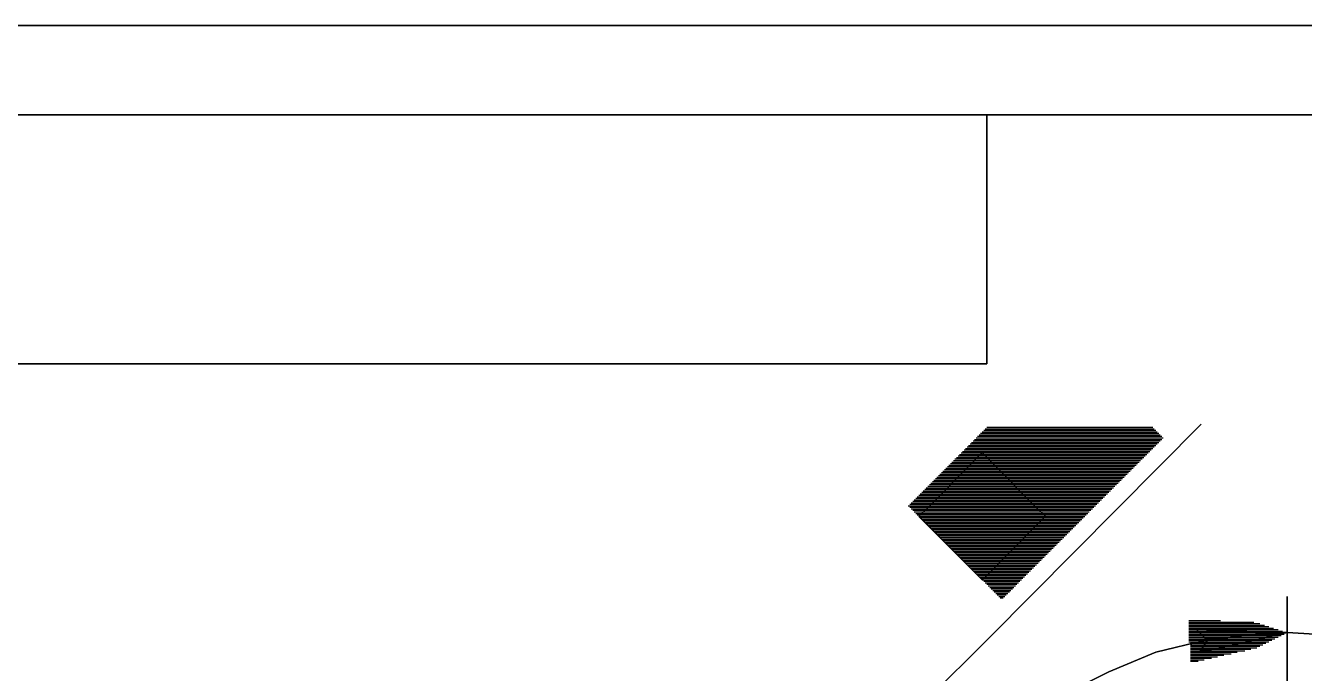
# Model space of a CAD drawing. Extents: x 1 to 210, y 1 to 298.
# Drawn here: x 36.6 to 108.3, y 261.3 to 297.6 of the extents above; entities that cross this region are included whole.
import ezdxf

# ---------------------------------------------------------------- set-up
doc = ezdxf.new("R2010")
doc.units = 0

msp = doc.modelspace()

# ---------------------------------------------------------------- linework, layer by layer
at = {"layer": 'P00126'}
msp.add_lwpolyline([(87.121997, 259.757325), (90.678003, 263.313326), (87.121997, 259.757325)], dxfattribs=at)
at = {"layer": 'P00128'}
msp.add_lwpolyline([(90.678003, 263.313326), (102.531328, 275.251327), (90.678003, 263.313326)], dxfattribs=at)
at = {"layer": 'P00131'}
msp.add_lwpolyline([(94.826662, 260.095994), (97.366667, 261.365994), (94.826662, 260.095994)], dxfattribs=at)
at = {"layer": 'P00132'}
msp.add_lwpolyline([(97.366667, 261.365994), (99.991334, 262.466659), (97.366667, 261.365994)], dxfattribs=at)
at = {"layer": 'P00133'}
msp.add_lwpolyline([(99.991334, 262.466659), (102.785328, 263.143994), (99.991334, 262.466659)], dxfattribs=at)
at = {"layer": 'P00134'}
msp.add_lwpolyline([(102.785328, 263.143994), (105.579333, 263.48266), (102.785328, 263.143994)], dxfattribs=at)
at = {"layer": 'P00135'}
msp.add_lwpolyline([(105.579333, 263.48266), (107.357336, 263.567326), (105.579333, 263.48266)], dxfattribs=at)
at = {"layer": 'P00137'}
msp.add_lwpolyline([(107.357336, 263.567326), (110.15133, 263.397992), (107.357336, 263.567326)], dxfattribs=at)
at = {"layer": 'P00141'}
msp.add_lwpolyline([(107.357336, 252.475992), (107.357336, 265.599327), (107.357336, 252.475992)], dxfattribs=at)
at = {"layer": 'P00901'}
msp.add_lwpolyline([(90.508666, 275.081993), (99.821997, 275.081993)], dxfattribs=at)
at = {"layer": 'P00902'}
msp.add_lwpolyline([(90.424003, 274.997327), (99.90666, 274.997327)], dxfattribs=at)
at = {"layer": 'P00903'}
msp.add_lwpolyline([(90.339329, 274.912658), (99.991334, 274.912658)], dxfattribs=at)
at = {"layer": 'P00904'}
msp.add_lwpolyline([(90.254665, 274.827992), (100.075997, 274.827992)], dxfattribs=at)
at = {"layer": 'P00905'}
msp.add_lwpolyline([(90.169997, 274.743326), (100.160661, 274.743326)], dxfattribs=at)
at = {"layer": 'P00906'}
msp.add_lwpolyline([(90.085334, 274.65866), (100.245335, 274.65866)], dxfattribs=at)
at = {"layer": 'P00907'}
msp.add_lwpolyline([(90.000665, 274.573992), (100.329998, 274.573992)], dxfattribs=at)
at = {"layer": 'P00908'}
msp.add_lwpolyline([(89.915996, 274.489326), (100.414661, 274.489326)], dxfattribs=at)
at = {"layer": 'P00909'}
msp.add_lwpolyline([(89.831333, 274.40466), (100.329998, 274.40466)], dxfattribs=at)
at = {"layer": 'P00910'}
msp.add_lwpolyline([(89.746665, 274.319994), (100.245335, 274.319994)], dxfattribs=at)
at = {"layer": 'P00911'}
msp.add_lwpolyline([(89.661996, 274.235325), (100.160661, 274.235325)], dxfattribs=at)
at = {"layer": 'P00912'}
msp.add_lwpolyline([(89.577333, 274.15066), (100.075997, 274.15066)], dxfattribs=at)
at = {"layer": 'P00913'}
msp.add_lwpolyline([(89.492664, 274.065994), (99.991334, 274.065994)], dxfattribs=at)
at = {"layer": 'P00914'}
msp.add_lwpolyline([(89.407995, 273.981325), (99.90666, 273.981325)], dxfattribs=at)
at = {"layer": 'P00915'}
msp.add_lwpolyline([(89.323332, 273.896659), (99.821997, 273.896659)], dxfattribs=at)
at = {"layer": 'P00916'}
msp.add_lwpolyline([(89.238664, 273.811993), (99.737334, 273.811993)], dxfattribs=at)
at = {"layer": 'P00917'}
msp.add_lwpolyline([(89.154, 273.727327), (99.65266, 273.727327)], dxfattribs=at)
at = {"layer": 'P00918'}
msp.add_lwpolyline([(89.069332, 273.642659), (99.567997, 273.642659)], dxfattribs=at)
at = {"layer": 'P00919'}
msp.add_lwpolyline([(88.984663, 273.557993), (99.483333, 273.557993)], dxfattribs=at)
at = {"layer": 'P00920'}
msp.add_lwpolyline([(88.9, 273.473327), (99.398659, 273.473327)], dxfattribs=at)
at = {"layer": 'P00921'}
msp.add_lwpolyline([(88.815331, 273.388658), (99.313996, 273.388658)], dxfattribs=at)
at = {"layer": 'P00922'}
msp.add_lwpolyline([(88.730663, 273.303992), (99.229333, 273.303992)], dxfattribs=at)
at = {"layer": 'P00923'}
msp.add_lwpolyline([(88.646, 273.219326), (99.14467, 273.219326)], dxfattribs=at)
at = {"layer": 'P00924'}
msp.add_lwpolyline([(88.561331, 273.134661), (99.059996, 273.134661)], dxfattribs=at)
at = {"layer": 'P00925'}
msp.add_lwpolyline([(88.476662, 273.049992), (98.975332, 273.049992)], dxfattribs=at)
at = {"layer": 'P00926'}
msp.add_lwpolyline([(88.391999, 272.965326), (98.890669, 272.965326)], dxfattribs=at)
at = {"layer": 'P00927'}
msp.add_lwpolyline([(88.307331, 272.88066), (98.805995, 272.88066)], dxfattribs=at)
at = {"layer": 'P00928'}
msp.add_lwpolyline([(88.222667, 272.795991), (98.721332, 272.795991)], dxfattribs=at)
at = {"layer": 'P00929'}
msp.add_lwpolyline([(88.137999, 272.711326), (98.636669, 272.711326)], dxfattribs=at)
at = {"layer": 'P00930'}
msp.add_lwpolyline([(88.05333, 272.62666), (98.551995, 272.62666)], dxfattribs=at)
at = {"layer": 'P00931'}
msp.add_lwpolyline([(87.968667, 272.541994), (98.467332, 272.541994)], dxfattribs=at)
at = {"layer": 'P00932'}
msp.add_lwpolyline([(87.883998, 272.457325), (98.382668, 272.457325)], dxfattribs=at)
at = {"layer": 'P00933'}
msp.add_lwpolyline([(87.79933, 272.372659), (98.297994, 272.372659)], dxfattribs=at)
at = {"layer": 'P00934'}
msp.add_lwpolyline([(87.714666, 272.287993), (98.213331, 272.287993)], dxfattribs=at)
at = {"layer": 'P00935'}
msp.add_lwpolyline([(87.629998, 272.203327), (98.128668, 272.203327)], dxfattribs=at)
at = {"layer": 'P00936'}
msp.add_lwpolyline([(87.545329, 272.118659), (98.043994, 272.118659)], dxfattribs=at)
at = {"layer": 'P00937'}
msp.add_lwpolyline([(87.460666, 272.033993), (97.959331, 272.033993)], dxfattribs=at)
at = {"layer": 'P00938'}
msp.add_lwpolyline([(87.375997, 271.949327), (97.874668, 271.949327)], dxfattribs=at)
at = {"layer": 'P00939'}
msp.add_lwpolyline([(87.291329, 271.864658), (97.789994, 271.864658)], dxfattribs=at)
at = {"layer": 'P00940'}
msp.add_lwpolyline([(87.206666, 271.779992), (97.70533, 271.779992)], dxfattribs=at)
at = {"layer": 'P00941'}
msp.add_lwpolyline([(87.121997, 271.695327), (97.620667, 271.695327)], dxfattribs=at)
at = {"layer": 'P00942'}
msp.add_lwpolyline([(87.037334, 271.610661), (97.535993, 271.610661)], dxfattribs=at)
at = {"layer": 'P00943'}
msp.add_lwpolyline([(86.952665, 271.525992), (97.45133, 271.525992)], dxfattribs=at)
at = {"layer": 'P00944'}
msp.add_lwpolyline([(86.867997, 271.441326), (97.366667, 271.441326)], dxfattribs=at)
at = {"layer": 'P00945'}
msp.add_lwpolyline([(86.783333, 271.35666), (97.281993, 271.35666)], dxfattribs=at)
at = {"layer": 'P00946'}
msp.add_lwpolyline([(86.698665, 271.271992), (97.197329, 271.271992)], dxfattribs=at)
at = {"layer": 'P00947'}
msp.add_lwpolyline([(86.613996, 271.187326), (97.112666, 271.187326)], dxfattribs=at)
at = {"layer": 'P00948'}
msp.add_lwpolyline([(86.529333, 271.10266), (97.028003, 271.10266)], dxfattribs=at)
at = {"layer": 'P00949'}
msp.add_lwpolyline([(86.444664, 271.017994), (96.943329, 271.017994)], dxfattribs=at)
at = {"layer": 'P00950'}
msp.add_lwpolyline([(86.359996, 270.933325), (96.858666, 270.933325)], dxfattribs=at)
at = {"layer": 'P00951'}
msp.add_lwpolyline([(86.275332, 270.848659), (96.774003, 270.848659)], dxfattribs=at)
at = {"layer": 'P00952'}
msp.add_lwpolyline([(86.190664, 270.763993), (96.689329, 270.763993)], dxfattribs=at)
at = {"layer": 'P00953'}
msp.add_lwpolyline([(86.106001, 270.679328), (96.604665, 270.679328)], dxfattribs=at)
at = {"layer": 'P00954'}
msp.add_lwpolyline([(86.190664, 270.594659), (96.520002, 270.594659)], dxfattribs=at)
at = {"layer": 'P00955'}
msp.add_lwpolyline([(86.275332, 270.509993), (96.435328, 270.509993)], dxfattribs=at)
at = {"layer": 'P00956'}
msp.add_lwpolyline([(86.359996, 270.425327), (96.350665, 270.425327)], dxfattribs=at)
at = {"layer": 'P00957'}
msp.add_lwpolyline([(86.444664, 270.340658), (96.266002, 270.340658)], dxfattribs=at)
at = {"layer": 'P00958'}
msp.add_lwpolyline([(86.529333, 270.255993), (96.181328, 270.255993)], dxfattribs=at)
at = {"layer": 'P00959'}
msp.add_lwpolyline([(86.613996, 270.171327), (96.096665, 270.171327)], dxfattribs=at)
at = {"layer": 'P00960'}
msp.add_lwpolyline([(86.698665, 270.086661), (96.012001, 270.086661)], dxfattribs=at)
at = {"layer": 'P00961'}
msp.add_lwpolyline([(86.783333, 270.001992), (95.927327, 270.001992)], dxfattribs=at)
at = {"layer": 'P00962'}
msp.add_lwpolyline([(86.867997, 269.917326), (95.842664, 269.917326)], dxfattribs=at)
at = {"layer": 'P00963'}
msp.add_lwpolyline([(86.952665, 269.83266), (95.758001, 269.83266)], dxfattribs=at)
at = {"layer": 'P00964'}
msp.add_lwpolyline([(87.037334, 269.747992), (95.673327, 269.747992)], dxfattribs=at)
at = {"layer": 'P00965'}
msp.add_lwpolyline([(87.121997, 269.663326), (95.588664, 269.663326)], dxfattribs=at)
at = {"layer": 'P00966'}
msp.add_lwpolyline([(87.206666, 269.57866), (95.504, 269.57866)], dxfattribs=at)
at = {"layer": 'P00967'}
msp.add_lwpolyline([(87.291329, 269.493994), (95.419326, 269.493994)], dxfattribs=at)
at = {"layer": 'P00968'}
msp.add_lwpolyline([(87.375997, 269.409325), (95.334663, 269.409325)], dxfattribs=at)
at = {"layer": 'P00969'}
msp.add_lwpolyline([(87.460666, 269.324659), (95.25, 269.324659)], dxfattribs=at)
at = {"layer": 'P00970'}
msp.add_lwpolyline([(87.545329, 269.239994), (95.165326, 269.239994)], dxfattribs=at)
at = {"layer": 'P00971'}
msp.add_lwpolyline([(87.629998, 269.155325), (95.080663, 269.155325)], dxfattribs=at)
at = {"layer": 'P00972'}
msp.add_lwpolyline([(87.714666, 269.070659), (94.996, 269.070659)], dxfattribs=at)
at = {"layer": 'P00973'}
msp.add_lwpolyline([(87.79933, 268.985993), (94.911336, 268.985993)], dxfattribs=at)
at = {"layer": 'P00974'}
msp.add_lwpolyline([(87.883998, 268.901327), (94.826662, 268.901327)], dxfattribs=at)
at = {"layer": 'P00975'}
msp.add_lwpolyline([(87.968667, 268.816659), (94.741999, 268.816659)], dxfattribs=at)
at = {"layer": 'P00976'}
msp.add_lwpolyline([(88.05333, 268.731993), (94.657336, 268.731993)], dxfattribs=at)
at = {"layer": 'P00977'}
msp.add_lwpolyline([(88.137999, 268.647327), (94.572662, 268.647327)], dxfattribs=at)
at = {"layer": 'P00978'}
msp.add_lwpolyline([(88.222667, 268.562661), (94.487999, 268.562661)], dxfattribs=at)
at = {"layer": 'P00979'}
msp.add_lwpolyline([(88.307331, 268.477992), (94.403335, 268.477992)], dxfattribs=at)
at = {"layer": 'P00980'}
msp.add_lwpolyline([(88.391999, 268.393326), (94.318661, 268.393326)], dxfattribs=at)
at = {"layer": 'P00981'}
msp.add_lwpolyline([(88.476662, 268.30866), (94.233998, 268.30866)], dxfattribs=at)
at = {"layer": 'P00982'}
msp.add_lwpolyline([(88.561331, 268.223992), (94.149335, 268.223992)], dxfattribs=at)
at = {"layer": 'P00983'}
msp.add_lwpolyline([(88.646, 268.139326), (94.064661, 268.139326)], dxfattribs=at)
at = {"layer": 'P00984'}
msp.add_lwpolyline([(88.730663, 268.05466), (93.979998, 268.05466)], dxfattribs=at)
at = {"layer": 'P00985'}
msp.add_lwpolyline([(88.815331, 267.969994), (93.895335, 267.969994)], dxfattribs=at)
at = {"layer": 'P00986'}
msp.add_lwpolyline([(88.9, 267.885325), (93.810661, 267.885325)], dxfattribs=at)
at = {"layer": 'P00987'}
msp.add_lwpolyline([(88.984663, 267.80066), (93.725997, 267.80066)], dxfattribs=at)
at = {"layer": 'P00988'}
msp.add_lwpolyline([(89.069332, 267.715994), (93.641334, 267.715994)], dxfattribs=at)
at = {"layer": 'P00989'}
msp.add_lwpolyline([(89.154, 267.631325), (93.55666, 267.631325)], dxfattribs=at)
at = {"layer": 'P00990'}
msp.add_lwpolyline([(89.238664, 267.546659), (93.471997, 267.546659)], dxfattribs=at)
at = {"layer": 'P00991'}
msp.add_lwpolyline([(89.323332, 267.461993), (93.387334, 267.461993)], dxfattribs=at)
at = {"layer": 'P00992'}
msp.add_lwpolyline([(89.407995, 267.377327), (93.30266, 267.377327)], dxfattribs=at)
at = {"layer": 'P00993'}
msp.add_lwpolyline([(89.492664, 267.292659), (93.217997, 267.292659)], dxfattribs=at)
at = {"layer": 'P00994'}
msp.add_lwpolyline([(89.577333, 267.207993), (93.133333, 267.207993)], dxfattribs=at)
at = {"layer": 'P00995'}
msp.add_lwpolyline([(89.661996, 267.123327), (93.048659, 267.123327)], dxfattribs=at)
at = {"layer": 'P00996'}
msp.add_lwpolyline([(89.746665, 267.038658), (92.963996, 267.038658)], dxfattribs=at)
at = {"layer": 'P00997'}
msp.add_lwpolyline([(89.831333, 266.953992), (92.879333, 266.953992)], dxfattribs=at)
at = {"layer": 'P00998'}
msp.add_lwpolyline([(89.915996, 266.869326), (92.79467, 266.869326)], dxfattribs=at)
at = {"layer": 'P00999'}
msp.add_lwpolyline([(90.000665, 266.784661), (92.709996, 266.784661)], dxfattribs=at)
at = {"layer": 'P01000'}
msp.add_lwpolyline([(90.085334, 266.699992), (92.625332, 266.699992)], dxfattribs=at)
at = {"layer": 'P01001'}
msp.add_lwpolyline([(90.169997, 266.615326), (92.540669, 266.615326)], dxfattribs=at)
at = {"layer": 'P01002'}
msp.add_lwpolyline([(90.254665, 266.53066), (92.455995, 266.53066)], dxfattribs=at)
at = {"layer": 'P01003'}
msp.add_lwpolyline([(90.339329, 266.445994), (92.371332, 266.445994)], dxfattribs=at)
at = {"layer": 'P01004'}
msp.add_lwpolyline([(90.424003, 266.361326), (92.286669, 266.361326)], dxfattribs=at)
at = {"layer": 'P01005'}
msp.add_lwpolyline([(90.508666, 266.27666), (92.201995, 266.27666)], dxfattribs=at)
at = {"layer": 'P01006'}
msp.add_lwpolyline([(90.593329, 266.191994), (92.117332, 266.191994)], dxfattribs=at)
at = {"layer": 'P01007'}
msp.add_lwpolyline([(90.678003, 266.107325), (92.032668, 266.107325)], dxfattribs=at)
at = {"layer": 'P01008'}
msp.add_lwpolyline([(90.762666, 266.022659), (91.947994, 266.022659)], dxfattribs=at)
at = {"layer": 'P01009'}
msp.add_lwpolyline([(90.847329, 265.937993), (91.863331, 265.937993)], dxfattribs=at)
at = {"layer": 'P01010'}
msp.add_lwpolyline([(90.931993, 265.853327), (91.778668, 265.853327)], dxfattribs=at)
at = {"layer": 'P01011'}
msp.add_lwpolyline([(91.016667, 265.768659), (91.693994, 265.768659)], dxfattribs=at)
at = {"layer": 'P01012'}
msp.add_lwpolyline([(91.10133, 265.683993), (91.609331, 265.683993)], dxfattribs=at)
at = {"layer": 'P01013'}
msp.add_lwpolyline([(91.185993, 265.599327), (91.524668, 265.599327)], dxfattribs=at)
at = {"layer": 'P01014'}
msp.add_lwpolyline([(91.270667, 265.514658), (91.439994, 265.514658), (91.270667, 265.514658)], dxfattribs=at)
at = {"layer": 'P01015'}
msp.add_lwpolyline([(90.254665, 266.53066), (86.698665, 270.086661), (90.254665, 266.53066)], dxfattribs=at)
at = {"layer": 'P01016'}
msp.add_lwpolyline([(86.698665, 270.086661), (90.254665, 273.642659), (86.698665, 270.086661)], dxfattribs=at)
at = {"layer": 'P01017'}
msp.add_lwpolyline([(90.254665, 273.642659), (93.810661, 270.086661), (90.254665, 273.642659)], dxfattribs=at)
at = {"layer": 'P01018'}
msp.add_lwpolyline([(93.810661, 270.086661), (90.254665, 266.53066), (93.810661, 270.086661)], dxfattribs=at)
at = {"layer": 'P01426'}
msp.add_lwpolyline([(101.854, 264.244659), (103.631993, 264.244659)], dxfattribs=at)
at = {"layer": 'P01427'}
msp.add_lwpolyline([(101.854, 264.159993), (105.49467, 264.159993)], dxfattribs=at)
at = {"layer": 'P01428'}
msp.add_lwpolyline([(101.854, 264.075327), (105.833333, 264.075327)], dxfattribs=at)
at = {"layer": 'P01429'}
msp.add_lwpolyline([(101.854, 263.990658), (106.087334, 263.990658)], dxfattribs=at)
at = {"layer": 'P01430'}
msp.add_lwpolyline([(101.854, 263.905993), (106.341334, 263.905993)], dxfattribs=at)
at = {"layer": 'P01431'}
msp.add_lwpolyline([(101.854, 263.821327), (106.595335, 263.821327)], dxfattribs=at)
at = {"layer": 'P01432'}
msp.add_lwpolyline([(101.854, 263.736661), (106.849335, 263.736661)], dxfattribs=at)
at = {"layer": 'P01433'}
msp.add_lwpolyline([(101.854, 263.651992), (107.103335, 263.651992)], dxfattribs=at)
at = {"layer": 'P01434'}
msp.add_lwpolyline([(101.854, 263.567326), (107.357336, 263.567326)], dxfattribs=at)
at = {"layer": 'P01435'}
msp.add_lwpolyline([(101.854, 263.48266), (107.187999, 263.48266)], dxfattribs=at)
at = {"layer": 'P01436'}
msp.add_lwpolyline([(101.854, 263.397992), (107.018661, 263.397992)], dxfattribs=at)
at = {"layer": 'P01437'}
msp.add_lwpolyline([(101.854, 263.313326), (106.849335, 263.313326)], dxfattribs=at)
at = {"layer": 'P01438'}
msp.add_lwpolyline([(101.854, 263.22866), (106.679998, 263.22866)], dxfattribs=at)
at = {"layer": 'P01439'}
msp.add_lwpolyline([(101.854, 263.143994), (106.510661, 263.143994)], dxfattribs=at)
at = {"layer": 'P01440'}
msp.add_lwpolyline([(101.854, 263.059325), (106.341334, 263.059325)], dxfattribs=at)
at = {"layer": 'P01441'}
msp.add_lwpolyline([(101.938664, 262.974659), (106.171997, 262.974659)], dxfattribs=at)
at = {"layer": 'P01442'}
msp.add_lwpolyline([(101.938664, 262.889994), (106.00266, 262.889994)], dxfattribs=at)
at = {"layer": 'P01443'}
msp.add_lwpolyline([(101.938664, 262.805328), (105.833333, 262.805328)], dxfattribs=at)
at = {"layer": 'P01444'}
msp.add_lwpolyline([(101.938664, 262.720659), (105.663996, 262.720659)], dxfattribs=at)
at = {"layer": 'P01445'}
msp.add_lwpolyline([(101.938664, 262.635993), (105.325332, 262.635993)], dxfattribs=at)
at = {"layer": 'P01446'}
msp.add_lwpolyline([(101.938664, 262.551327), (104.986669, 262.551327)], dxfattribs=at)
at = {"layer": 'P01447'}
msp.add_lwpolyline([(101.938664, 262.466659), (104.563331, 262.466659)], dxfattribs=at)
at = {"layer": 'P01448'}
msp.add_lwpolyline([(101.938664, 262.381993), (104.224668, 262.381993)], dxfattribs=at)
at = {"layer": 'P01449'}
msp.add_lwpolyline([(101.938664, 262.297327), (103.80133, 262.297327)], dxfattribs=at)
at = {"layer": 'P01450'}
msp.add_lwpolyline([(101.938664, 262.212661), (103.462666, 262.212661)], dxfattribs=at)
at = {"layer": 'P01451'}
msp.add_lwpolyline([(101.938664, 262.127992), (103.124003, 262.127992)], dxfattribs=at)
at = {"layer": 'P01452'}
msp.add_lwpolyline([(101.938664, 262.043326), (102.700665, 262.043326)], dxfattribs=at)
at = {"layer": 'P01453'}
msp.add_lwpolyline([(101.938664, 261.95866), (102.362001, 261.95866), (101.938664, 261.95866)], dxfattribs=at)
at = {"layer": 'P01454'}
msp.add_lwpolyline([(107.357336, 263.567326), (102.446665, 262.466659), (107.357336, 263.567326)], dxfattribs=at)
at = {"layer": 'P01455'}
msp.add_lwpolyline([(102.446665, 262.466659), (102.870002, 263.143994), (102.446665, 262.466659)], dxfattribs=at)
at = {"layer": 'P01456'}
msp.add_lwpolyline([(102.870002, 263.143994), (102.277327, 263.736661), (102.870002, 263.143994)], dxfattribs=at)
at = {"layer": 'P01457'}
msp.add_lwpolyline([(102.277327, 263.736661), (107.357336, 263.567326), (102.277327, 263.736661)], dxfattribs=at)
at = {"layer": 'P01458'}
msp.add_lwpolyline([(106.510661, 263.48266), (107.018661, 263.48266)], dxfattribs=at)
at = {"layer": 'P01459'}
msp.add_lwpolyline([(105.579333, 263.397992), (106.679998, 263.397992)], dxfattribs=at)
at = {"layer": 'P01460'}
msp.add_lwpolyline([(104.732668, 263.313326), (106.25666, 263.313326)], dxfattribs=at)
at = {"layer": 'P01461'}
msp.add_lwpolyline([(103.80133, 263.22866), (105.917997, 263.22866)], dxfattribs=at)
at = {"layer": 'P01462'}
msp.add_lwpolyline([(102.870002, 263.143994), (105.49467, 263.143994)], dxfattribs=at)
at = {"layer": 'P01463'}
msp.add_lwpolyline([(102.870002, 263.059325), (105.155995, 263.059325)], dxfattribs=at)
at = {"layer": 'P01464'}
msp.add_lwpolyline([(102.785328, 262.974659), (104.732668, 262.974659)], dxfattribs=at)
at = {"layer": 'P01465'}
msp.add_lwpolyline([(102.785328, 262.889994), (104.393994, 262.889994)], dxfattribs=at)
at = {"layer": 'P01466'}
msp.add_lwpolyline([(102.700665, 262.805328), (103.970667, 262.805328)], dxfattribs=at)
at = {"layer": 'P01467'}
msp.add_lwpolyline([(102.616002, 262.720659), (103.631993, 262.720659)], dxfattribs=at)
at = {"layer": 'P01468'}
msp.add_lwpolyline([(102.616002, 262.635993), (103.208666, 262.635993)], dxfattribs=at)
at = {"layer": 'P01469'}
msp.add_lwpolyline([(102.531328, 262.551327), (102.870002, 262.551327), (102.531328, 262.551327)], dxfattribs=at)
at = {"layer": 'P01470'}
msp.add_lwpolyline([(102.362001, 263.651992), (104.817332, 263.651992)], dxfattribs=at)
at = {"layer": 'P01471'}
msp.add_lwpolyline([(102.446665, 263.567326), (107.357336, 263.567326)], dxfattribs=at)
at = {"layer": 'P01472'}
msp.add_lwpolyline([(102.531328, 263.48266), (106.510661, 263.48266)], dxfattribs=at)
at = {"layer": 'P01473'}
msp.add_lwpolyline([(102.616002, 263.397992), (105.579333, 263.397992)], dxfattribs=at)
at = {"layer": 'P01474'}
msp.add_lwpolyline([(102.700665, 263.313326), (104.732668, 263.313326)], dxfattribs=at)
at = {"layer": 'P01475'}
msp.add_lwpolyline([(102.785328, 263.22866), (103.80133, 263.22866), (102.785328, 263.22866)], dxfattribs=at)
at = {"layer": 'P01478'}
msp.add_lwpolyline([(94.826662, 260.095994), (97.366667, 261.365994), (94.826662, 260.095994)], dxfattribs=at)
at = {"layer": 'P01479'}
msp.add_lwpolyline([(97.366667, 261.365994), (99.991334, 262.466659), (97.366667, 261.365994)], dxfattribs=at)
at = {"layer": 'P01480'}
msp.add_lwpolyline([(99.991334, 262.466659), (102.785328, 263.143994), (99.991334, 262.466659)], dxfattribs=at)
at = {"layer": 'P01481'}
msp.add_lwpolyline([(102.785328, 263.143994), (105.579333, 263.48266), (102.785328, 263.143994)], dxfattribs=at)
at = {"layer": 'P01482'}
msp.add_lwpolyline([(105.579333, 263.48266), (107.357336, 263.567326), (105.579333, 263.48266)], dxfattribs=at)
at = {"layer": 'P02937'}
msp.add_lwpolyline([(0.508, 297.603326), (210.481339, 297.603326), (0.508, 297.603326)], dxfattribs=at)
at = {"layer": 'P02941'}
msp.add_lwpolyline([(20.489333, 292.607992), (205.485993, 292.607992), (20.489333, 292.607992)], dxfattribs=at)
at = {"layer": 'P02984'}
msp.add_lwpolyline([(90.508666, 278.637993), (20.489333, 278.637993), (90.508666, 278.637993)], dxfattribs=at)
at = {"layer": 'P02985'}
msp.add_lwpolyline([(90.508666, 292.607992), (90.508666, 278.637993), (90.508666, 292.607992)], dxfattribs=at)

doc.saveas('drawing.dxf')
